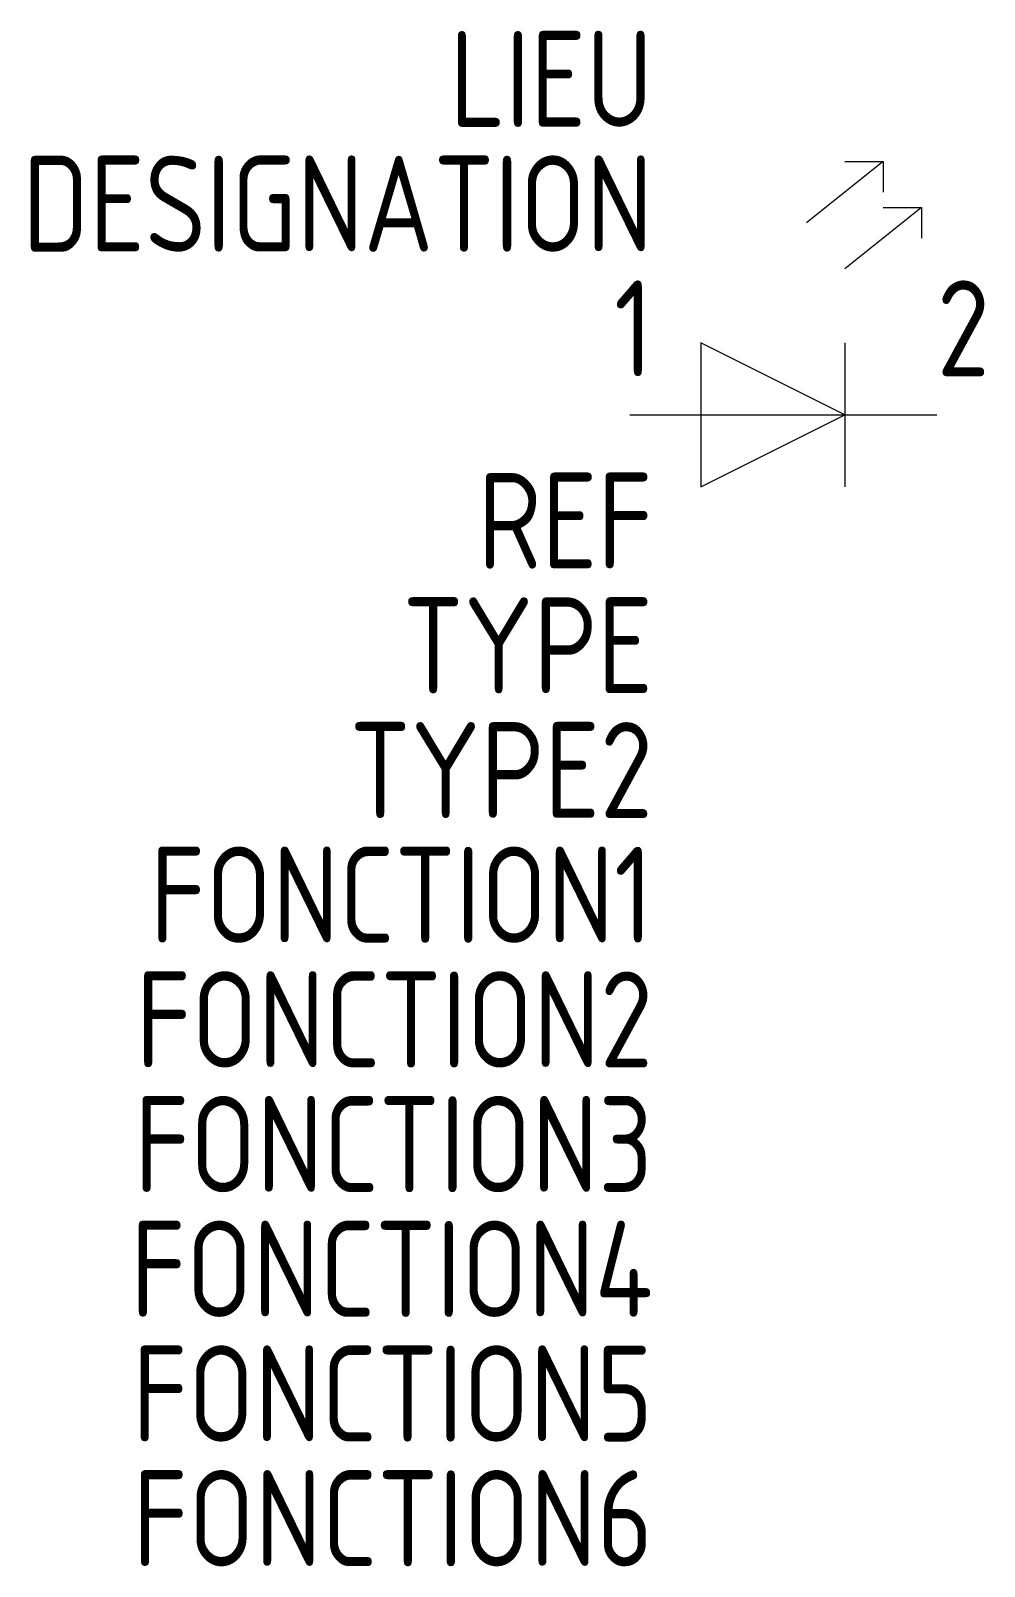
# Model space of a CAD drawing. Extents: x -1600.3 to -1575.4, y -909.6 to -869.6.
import ezdxf
from ezdxf.enums import TextEntityAlignment as Align

# ---------------------------------------------------------------- set-up
doc = ezdxf.new("R2010")
doc.units = 0
doc.header["$LTSCALE"] = 0.3
for name, color, linetype in [('SYMB_FIL', 3, 'CONTINUOUS'), ('SYMB_FIL_FIN', 1, 'CONTINUOUS'), ('SYMB_REF_CONTACT', 2, 'CONTINUOUS'), ('SYMB_TXT_CONTACT', 2, 'CONTINUOUS'), ('SYMB_TXT_NOM', 3, 'CONTINUOUS')]:
    doc.layers.add(name, color=color, linetype=linetype)
doc.styles.add('NET2_5', font='isocp.shx', dxfattribs={"width": 0.9, "height": 2.5})

msp = doc.modelspace()

# ---------------------------------------------------------------- linework, layer by layer
at = {"layer": 'SYMB_FIL'}
msp.add_line((-1584.634, -879.593), (-1576.634, -879.593), dxfattribs=at)
at = {"layer": 'SYMB_FIL_FIN'}
for p, q in [((-1578.034, -872.993), (-1580.034, -874.593)), ((-1579.034, -872.993), (-1578.034, -872.993)), ((-1578.034, -872.993), (-1578.034, -873.793)), ((-1577.034, -874.193), (-1579.034, -875.793)), ((-1578.034, -874.193), (-1577.034, -874.193)), ((-1577.034, -874.193), (-1577.034, -874.993)), ((-1579.034, -879.593), (-1582.784, -877.718)), ((-1582.784, -877.718), (-1582.784, -881.468)), ((-1579.034, -877.718), (-1579.034, -881.468)), ((-1582.784, -881.468), (-1579.034, -879.593))]:
    msp.add_line(p, q, dxfattribs=at)

# ---------------------------------------------------------------- texts
at = {"layer": 'SYMB_REF_CONTACT', "style": 'NET2_5', "width": 0.9, "flags": 8}
msp.add_attdef('REF', text='', height=2.5, dxfattribs=at).set_placement((-1584.034, -883.604), align=Align.RIGHT)
at = {"layer": 'SYMB_TXT_CONTACT', "style": 'NET2_5', "width": 0.9, "flags": 8}
msp.add_attdef('1', text='X1', height=2.5, dxfattribs=at).set_placement((-1584.034, -878.593), align=Align.RIGHT)
msp.add_attdef('2', (-1576.634, -878.593), 'X2', height=2.5, dxfattribs=at)
at = {"layer": 'SYMB_TXT_NOM', "style": 'NET2_5', "width": 0.9, "flags": 8}
for tag, text, p in [('LIEU', '', (-1584.034, -872.093)), ('DESIGNATION', 'H?', (-1584.034, -875.343)), ('TYPE', '?', (-1584.034, -886.854)), ('TYPE2', '', (-1584.034, -890.104)), ('FONCTION1', '', (-1584.034, -893.354)), ('FONCTION2', '', (-1584.034, -896.604)), ('FONCTION3', '', (-1584.034, -899.854)), ('FONCTION4', '', (-1584.034, -903.104)), ('FONCTION5', '', (-1584.034, -906.354)), ('FONCTION6', '', (-1584.034, -909.604))]:
    msp.add_attdef(tag, text=text, height=2.5, dxfattribs=at).set_placement(p, align=Align.RIGHT)

doc.saveas('drawing.dxf')
